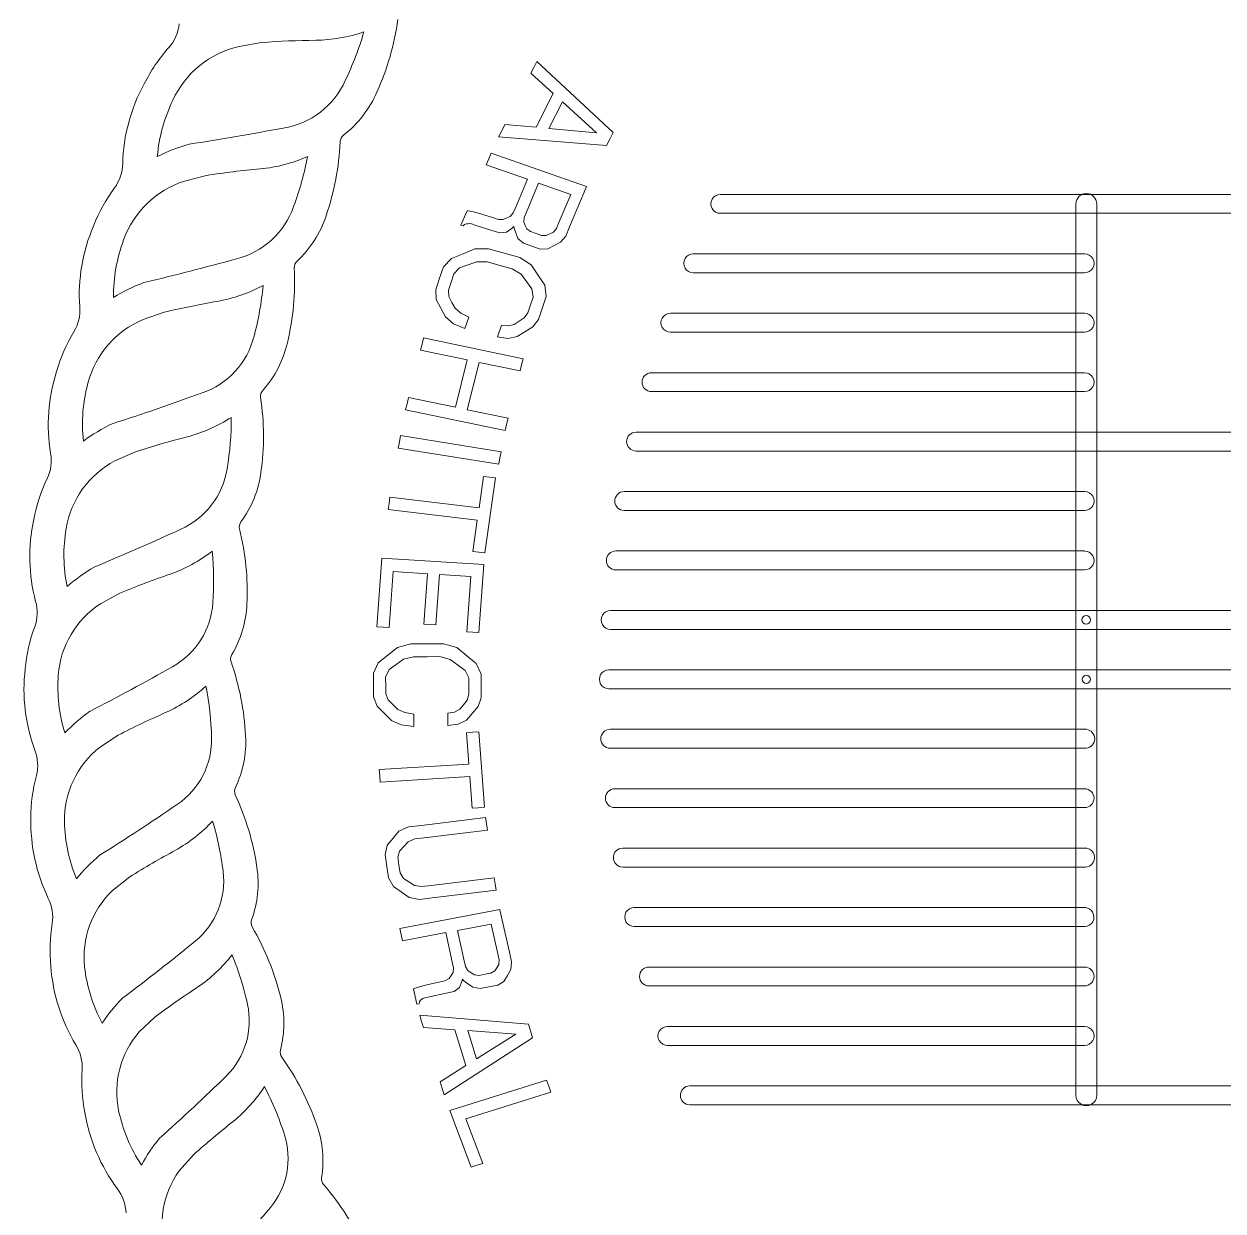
# Model space of a CAD drawing. Header units: millimetres. Extents: x 5 to 599, y 5 to 425.
# Drawn here: x 554.86 to 562.05, y 250.62 to 257.73 of the extents above; entities that cross this region are included whole.
import ezdxf

# ---------------------------------------------------------------- set-up
doc = ezdxf.new("R2010")
doc.units = ezdxf.units.MM
doc.linetypes.add('XKITLINE00', pattern=[0])
doc.layers.add('OtherObjectType', color=1, linetype='Continuous', lineweight=0)

# ---------------------------------------------------------------- blocks, each defined once
blk = doc.blocks.new('*A3')
at = {"layer": 'OtherObjectType', "color": 6, "linetype": 'XKITLINE00', "lineweight": 0}
for p, q in [((556.1533, 257.5988), (556.2872, 257.6225)), ((557.9179, 257.473), (557.9359, 257.5084)), ((557.9359, 257.5084), (558.3935, 257.0831)), ((557.8998, 257.4378), (557.9179, 257.473)), ((558.034, 257.3167), (557.8998, 257.4378)), ((557.9311, 257.1147), (558.034, 257.3167)), ((558.0892, 257.2668), (558.0083, 257.1077)), ((558.2939, 257.0815), (558.0892, 257.2668)), ((557.7067, 257.0576), (557.7256, 257.0942)), ((557.7256, 257.0942), (557.7441, 257.131)), ((557.7441, 257.131), (557.9311, 257.1147)), ((558.0083, 257.1077), (558.2939, 257.0817)), ((558.2939, 257.0817), (558.2939, 257.0815)), ((558.3935, 257.0831), (558.3738, 257.0441)), ((558.354, 257.0048), (557.7067, 257.0576)), ((558.3738, 257.0441), (558.354, 257.0048)), ((557.6334, 256.8898), (557.6483, 256.9249)), ((557.6483, 256.9249), (557.6632, 256.9602)), ((557.6483, 256.9249), (557.6483, 256.9249)), ((557.6483, 256.9249), (557.6483, 256.9249)), ((557.6632, 256.9602), (557.6632, 256.9602)), ((557.6632, 256.9602), (557.6632, 256.9602)), ((557.6632, 256.9602), (558.2338, 256.7603)), ((557.8793, 256.8035), (557.6334, 256.8898)), ((557.6334, 256.8898), (557.6334, 256.8898)), ((557.6334, 256.8898), (557.6334, 256.8898)), ((555.8264, 256.7921), (555.9574, 256.8263)), ((557.8092, 256.6363), (557.8793, 256.8035)), ((557.9464, 256.7801), (557.8731, 256.6059)), ((557.8793, 256.8035), (557.8793, 256.8035)), ((557.8793, 256.8035), (557.8793, 256.8035)), ((557.9464, 256.7801), (557.9464, 256.7801)), ((558.1392, 256.7126), (557.9464, 256.7801)), ((557.9464, 256.7801), (557.9464, 256.7801)), ((558.0681, 256.5437), (558.1392, 256.7126)), ((558.2192, 256.7253), (558.1318, 256.5181)), ((558.1392, 256.7126), (558.1392, 256.7126)), ((558.1392, 256.7126), (558.1392, 256.7126)), ((558.2338, 256.7603), (558.2192, 256.7253)), ((558.2192, 256.7253), (558.2192, 256.7253)), ((558.2192, 256.7253), (558.2192, 256.7253)), ((558.2338, 256.7603), (558.2338, 256.7603)), ((558.2338, 256.7603), (558.2338, 256.7603)), ((559.0345, 256.7123), (562.7536, 256.7123)), ((557.7949, 256.6026), (557.8092, 256.6363)), ((557.8092, 256.6363), (557.8092, 256.6363)), ((561.1644, 251.3155), (561.1644, 256.6557)), ((561.2885, 251.3167), (561.2885, 256.6557)), ((557.4814, 256.5276), (557.5179, 256.6144)), ((557.5179, 256.6144), (557.5233, 256.6146)), ((557.5179, 256.6144), (557.5179, 256.6144)), ((557.5233, 256.6146), (557.5362, 256.6122)), ((557.5362, 256.6122), (557.5569, 256.6072)), ((557.5569, 256.6072), (557.5774, 256.6023)), ((557.5774, 256.6023), (557.5999, 256.596)), ((557.5999, 256.596), (557.6244, 256.5884)), ((557.6244, 256.5884), (557.6244, 256.5884)), ((557.6244, 256.5884), (557.67, 256.5742)), ((557.67, 256.5742), (557.67, 256.5742)), ((557.67, 256.5742), (557.7057, 256.5629)), ((557.7057, 256.5629), (557.7343, 256.5619)), ((557.7343, 256.5619), (557.7558, 256.5714)), ((557.7558, 256.5714), (557.777, 256.5811)), ((557.777, 256.5811), (557.7949, 256.6026)), ((557.8592, 256.5734), (557.8572, 256.5468)), ((557.8731, 256.6059), (557.8592, 256.5734)), ((557.8731, 256.6059), (557.8731, 256.6059)), ((559.0345, 256.5991), (562.7519, 256.5991)), ((557.4938, 256.5234), (557.4814, 256.5276)), ((557.4814, 256.5276), (557.4814, 256.5276)), ((557.4814, 256.5276), (557.4814, 256.5276)), ((557.5037, 256.5316), (557.4938, 256.5234)), ((557.4938, 256.5234), (557.4938, 256.5234)), ((557.5127, 256.5361), (557.5037, 256.5316)), ((557.5217, 256.5371), (557.5127, 256.5361)), ((557.5308, 256.538), (557.5217, 256.5371)), ((557.5438, 256.5358), (557.5308, 256.538)), ((557.5613, 256.5302), (557.5438, 256.5358)), ((557.6666, 256.4966), (557.5613, 256.5302)), ((557.5613, 256.5302), (557.5613, 256.5302)), ((557.7142, 256.4813), (557.6666, 256.4966)), ((557.6666, 256.4966), (557.6666, 256.4966)), ((557.7879, 256.5106), (557.7547, 256.4859)), ((557.7989, 256.5201), (557.7879, 256.5106)), ((557.7879, 256.5106), (557.7879, 256.5106)), ((557.8005, 256.5095), (557.7989, 256.5201)), ((557.7989, 256.5201), (557.7989, 256.5201)), ((557.8036, 256.4991), (557.8005, 256.5095)), ((557.8072, 256.4891), (557.8036, 256.4991)), ((557.823, 256.4492), (557.8072, 256.4891)), ((557.8572, 256.5468), (557.8664, 256.5262)), ((557.8664, 256.5262), (557.8757, 256.5056)), ((557.8757, 256.5056), (557.8974, 256.4893)), ((557.8974, 256.4893), (557.9311, 256.4775)), ((558.0135, 256.4761), (558.0356, 256.4867)), ((558.0356, 256.4867), (558.0536, 256.5092)), ((558.0536, 256.5092), (558.0681, 256.5437)), ((558.0681, 256.5437), (558.0681, 256.5437)), ((558.1318, 256.5181), (558.1087, 256.4629)), ((558.1318, 256.5181), (558.1318, 256.5181)), ((557.7547, 256.4859), (557.7142, 256.4813)), ((557.8558, 256.4205), (557.823, 256.4492)), ((557.9058, 256.4031), (557.8558, 256.4205)), ((557.9311, 256.4775), (557.9639, 256.466)), ((557.9639, 256.466), (557.9916, 256.4654)), ((557.9916, 256.4654), (558.0135, 256.4761)), ((558.0778, 256.4254), (558.0394, 256.4058)), ((558.1087, 256.4629), (558.0778, 256.4254)), ((557.4241, 256.3291), (557.4942, 256.3573)), ((557.4942, 256.3573), (557.5643, 256.3857)), ((557.5643, 256.3857), (557.6463, 256.3865)), ((557.6463, 256.3865), (557.7407, 256.3604)), ((557.7407, 256.3604), (557.8349, 256.3342)), ((557.9562, 256.3854), (557.9058, 256.4031)), ((558.001, 256.3862), (557.9562, 256.3854)), ((558.0394, 256.4058), (558.001, 256.3862)), ((558.873, 256.3562), (561.216, 256.3562)), ((557.3518, 256.2048), (557.3765, 256.2783)), ((557.3765, 256.2783), (557.4241, 256.3291)), ((557.4735, 256.2731), (557.439, 256.2361)), ((557.5239, 256.2911), (557.4735, 256.2731)), ((557.5742, 256.3092), (557.5239, 256.2911)), ((557.6382, 256.3076), (557.5742, 256.3092)), ((557.7158, 256.286), (557.6382, 256.3076)), ((557.7887, 256.2658), (557.7158, 256.286)), ((557.8349, 256.3342), (557.9022, 256.2906)), ((557.9022, 256.2906), (557.9428, 256.2298)), ((557.3307, 256.1416), (557.3518, 256.2048)), ((557.439, 256.2361), (557.4201, 256.1802)), ((557.8415, 256.2337), (557.7887, 256.2658)), ((557.8739, 256.19), (557.8415, 256.2337)), ((557.9428, 256.2298), (557.9835, 256.1689)), ((558.873, 256.243), (561.2158, 256.243)), ((557.3339, 256.0838), (557.3307, 256.1416)), ((557.4201, 256.1802), (557.4062, 256.1389)), ((557.4062, 256.1389), (557.4088, 256.1007)), ((557.9062, 256.1463), (557.8739, 256.19)), ((557.9136, 256.0978), (557.9062, 256.1463)), ((557.9835, 256.1689), (557.991, 256.1002)), ((557.361, 256.0311), (557.3339, 256.0838)), ((557.4088, 256.1007), (557.4277, 256.0655)), ((557.4277, 256.0655), (557.4464, 256.0304)), ((557.8958, 256.0443), (557.9136, 256.0978)), ((557.991, 256.1002), (557.9653, 256.0239)), ((555.5777, 255.9625), (555.705, 256.007)), ((557.3882, 255.9785), (557.361, 256.0311)), ((557.4464, 256.0304), (557.4804, 256.0011)), ((557.4804, 256.0011), (557.529, 255.978)), ((557.8604, 255.9729), (557.8821, 256.0034)), ((557.8821, 256.0034), (557.8958, 256.0443)), ((557.9653, 256.0239), (557.9454, 255.9635)), ((558.736, 256.0002), (561.216, 256.0002)), ((557.4362, 255.9376), (557.3882, 255.9785)), ((557.5055, 255.9084), (557.4362, 255.9376)), ((557.529, 255.978), (557.5055, 255.9084)), ((557.529, 255.978), (557.529, 255.978)), ((557.7011, 255.859), (557.7244, 255.9287)), ((557.7244, 255.9287), (557.7244, 255.9287)), ((557.7244, 255.9287), (557.7654, 255.9246)), ((557.7654, 255.9246), (557.8009, 255.9327)), ((557.8009, 255.9327), (557.8305, 255.9529)), ((557.8305, 255.9529), (557.8604, 255.9729)), ((557.9116, 255.9189), (557.8648, 255.8896)), ((557.9454, 255.9635), (557.9116, 255.9189)), ((557.2483, 255.8159), (557.2576, 255.8529)), ((557.2576, 255.8529), (557.8538, 255.7284)), ((557.5055, 255.9084), (557.5055, 255.9084)), ((557.7634, 255.8502), (557.7011, 255.859)), ((557.7011, 255.859), (557.7011, 255.859)), ((557.8178, 255.8604), (557.7634, 255.8502)), ((557.8648, 255.8896), (557.8178, 255.8604)), ((558.736, 255.8871), (561.2158, 255.8871)), ((557.2391, 255.7794), (557.2483, 255.8159)), ((557.5193, 255.7209), (557.2391, 255.7794)), ((557.448, 255.4373), (557.5193, 255.7209)), ((557.5906, 255.7059), (557.5193, 255.4224)), ((557.8351, 255.6548), (557.5906, 255.7059)), ((557.8538, 255.7284), (557.8445, 255.6919)), ((557.8445, 255.6919), (557.8351, 255.6548)), ((561.2158, 255.6443), (558.6221, 255.6443)), ((557.1588, 255.4588), (557.1678, 255.4958)), ((557.1678, 255.4958), (557.448, 255.4373)), ((558.6221, 255.5311), (561.2162, 255.5311)), ((557.1493, 255.4223), (557.1588, 255.4588)), ((557.7453, 255.2977), (557.1493, 255.4223)), ((557.5193, 255.4224), (557.7638, 255.3712)), ((557.7638, 255.3712), (557.7547, 255.3346)), ((557.1128, 255.2303), (557.12, 255.2676)), ((557.12, 255.2676), (557.7222, 255.1705)), ((557.7547, 255.3346), (557.7453, 255.2977)), ((558.5303, 255.2883), (563.3388, 255.2883)), ((557.1057, 255.1932), (557.1128, 255.2303)), ((555.4093, 255.1163), (555.5319, 255.1708)), ((557.7079, 255.0962), (557.1057, 255.1932)), ((557.715, 255.1336), (557.7079, 255.0962)), ((557.7222, 255.1705), (557.715, 255.1336)), ((558.5303, 255.1751), (563.3578, 255.1751)), ((557.59, 254.8358), (557.6165, 255.0228)), ((557.6165, 255.0228), (557.6531, 255.0184)), ((557.6893, 255.0141), (557.625, 254.5654)), ((557.6531, 255.0184), (557.6893, 255.0141)), ((558.4592, 254.9323), (561.2158, 254.9323)), ((557.0455, 254.8245), (557.0509, 254.8617)), ((557.0509, 254.8617), (557.0561, 254.8993)), ((557.0561, 254.8993), (557.59, 254.8358)), ((557.5792, 254.7609), (557.0455, 254.8245)), ((558.4592, 254.819), (561.2158, 254.819)), ((557.5523, 254.574), (557.5792, 254.7609)), ((557.5886, 254.5697), (557.5523, 254.574)), ((557.625, 254.5654), (557.5886, 254.5697)), ((558.4088, 254.5766), (561.216, 254.5766)), ((556.9784, 254.1215), (557.0085, 254.5326)), ((557.0085, 254.5326), (557.6186, 254.4954)), ((557.6186, 254.4954), (557.5888, 254.0886)), ((557.076, 254.4528), (557.0515, 254.1171)), ((557.2805, 254.4404), (557.076, 254.4528)), ((557.2584, 254.1376), (557.2805, 254.4404)), ((557.3538, 254.4359), (557.3313, 254.1332)), ((557.5402, 254.4245), (557.3538, 254.4359)), ((557.5159, 254.093), (557.5402, 254.4245)), ((558.4088, 254.463), (561.2158, 254.463)), ((555.3224, 254.2599), (555.4393, 254.3239)), ((558.3781, 254.2202), (560.2706, 254.2202)), ((560.2706, 254.2202), (573.8618, 254.2202)), ((561.1644, 254.2202), (561.2253, 254.2202)), ((557.0147, 254.1193), (556.9784, 254.1215)), ((557.0515, 254.1171), (557.0147, 254.1193)), ((557.2952, 254.1354), (557.2584, 254.1376)), ((557.3313, 254.1332), (557.2952, 254.1354)), ((561.1644, 254.1071), (561.1644, 254.1636)), ((557.5523, 254.0907), (557.5159, 254.093)), ((557.5888, 254.0886), (557.5523, 254.0907)), ((558.3781, 254.1071), (573.8618, 254.1071)), ((557.0445, 253.9522), (557.1023, 253.9981)), ((557.1023, 253.9981), (557.1809, 254.021)), ((557.1809, 254.021), (557.2793, 254.021)), ((557.2793, 254.021), (557.3775, 254.0212)), ((557.3775, 254.0212), (557.4561, 253.9976)), ((557.4561, 253.9976), (557.5143, 253.9503)), ((556.9575, 253.8452), (556.9864, 253.9065)), ((556.9864, 253.9065), (557.0445, 253.9522)), ((557.1367, 253.9277), (557.0943, 253.8969)), ((557.1983, 253.9431), (557.1367, 253.9277)), ((557.2793, 253.9433), (557.1983, 253.9431)), ((557.3556, 253.9434), (557.2793, 253.9433)), ((557.4161, 253.927), (557.3556, 253.9434)), ((557.4615, 253.8938), (557.4161, 253.927)), ((557.5143, 253.9503), (557.573, 253.903)), ((557.573, 253.903), (557.6023, 253.8393)), ((556.9577, 253.7683), (556.9575, 253.8452)), ((557.0519, 253.8661), (557.0306, 253.8215)), ((557.0943, 253.8969), (557.0519, 253.8661)), ((557.5065, 253.8608), (557.4615, 253.8938)), ((557.5292, 253.8163), (557.5065, 253.8608)), ((557.6023, 253.8393), (557.6025, 253.7595)), ((558.3672, 253.8642), (573.8762, 253.8642)), ((556.9577, 253.7023), (556.9577, 253.7683)), ((557.0306, 253.8215), (557.031, 253.7631)), ((557.031, 253.7631), (557.031, 253.7199)), ((557.5294, 253.7605), (557.5292, 253.8163)), ((557.5294, 253.7178), (557.5294, 253.7605)), ((557.6025, 253.7595), (557.6027, 253.6964)), ((556.9794, 253.6478), (556.9577, 253.7023)), ((557.031, 253.7199), (557.0455, 253.684)), ((557.5183, 253.6827), (557.5294, 253.7178)), ((557.6027, 253.6964), (557.5848, 253.6448)), ((558.3672, 253.751), (573.8762, 253.751)), ((557.0224, 253.6047), (556.9794, 253.6478)), ((557.0455, 253.684), (557.0748, 253.6554)), ((557.0748, 253.6554), (557.1043, 253.627)), ((557.1043, 253.627), (557.1457, 253.608)), ((557.4432, 253.6112), (557.4743, 253.6283)), ((557.4743, 253.6283), (557.4962, 253.6555)), ((557.4962, 253.6555), (557.5183, 253.6827)), ((557.5848, 253.6448), (557.5497, 253.6042)), ((557.0652, 253.5616), (557.0224, 253.6047)), ((557.1244, 253.5354), (557.0652, 253.5616)), ((557.1457, 253.608), (557.1997, 253.5987)), ((557.1997, 253.5987), (557.1997, 253.5987)), ((557.1997, 253.5987), (557.1997, 253.526)), ((557.4026, 253.604), (557.4432, 253.6112)), ((557.4028, 253.5312), (557.4026, 253.604)), ((557.4026, 253.604), (557.4026, 253.604)), ((557.5139, 253.5636), (557.4651, 253.5394)), ((557.5497, 253.6042), (557.5139, 253.5636)), ((555.3177, 253.3999), (555.428, 253.4729)), ((557.1997, 253.526), (557.1244, 253.5354)), ((557.1997, 253.526), (557.1997, 253.526)), ((557.4651, 253.5394), (557.4028, 253.5312)), ((557.4028, 253.5312), (557.4028, 253.5312)), ((557.5151, 253.4881), (557.5517, 253.4903)), ((557.5292, 253.2999), (557.5151, 253.4881)), ((557.5517, 253.4903), (557.5882, 253.4925)), ((557.5882, 253.4925), (557.6216, 253.041)), ((558.3752, 253.5082), (561.2264, 253.5082)), ((558.3752, 253.395), (561.2258, 253.395)), ((556.992, 253.2669), (557.5292, 253.2999)), ((556.9948, 253.229), (556.992, 253.2669)), ((556.9979, 253.1916), (556.9948, 253.229)), ((557.5348, 253.2246), (556.9979, 253.1916)), ((557.5487, 253.0366), (557.5348, 253.2246)), ((558.403, 253.1523), (561.2244, 253.1523)), ((557.6216, 253.041), (557.5848, 253.0387)), ((557.2449, 252.9327), (557.6286, 252.9793)), ((557.5848, 253.0387), (557.5487, 253.0366)), ((557.6286, 252.9793), (557.6286, 252.9793)), ((557.6286, 252.9793), (557.6286, 252.9793)), ((557.6286, 252.9793), (557.6342, 252.9421)), ((558.403, 253.039), (561.2238, 253.039)), ((557.0752, 252.8554), (557.1099, 252.8975)), ((557.1099, 252.8975), (557.1668, 252.9232)), ((557.1668, 252.9232), (557.2449, 252.9327)), ((557.2449, 252.9327), (557.2449, 252.9327)), ((557.6396, 252.9045), (557.262, 252.8587)), ((557.6342, 252.9421), (557.6342, 252.9421)), ((557.6342, 252.9421), (557.6342, 252.9421)), ((557.6342, 252.9421), (557.6396, 252.9045)), ((557.6396, 252.9045), (557.6396, 252.9045)), ((557.6396, 252.9045), (557.6396, 252.9045)), ((557.0398, 252.8134), (557.0752, 252.8554)), ((557.1646, 252.8344), (557.1387, 252.8065)), ((557.2054, 252.8518), (557.1646, 252.8344)), ((557.262, 252.8587), (557.2054, 252.8518)), ((557.262, 252.8587), (557.262, 252.8587)), ((557.0274, 252.757), (557.0398, 252.8134)), ((557.0378, 252.686), (557.0274, 252.757)), ((557.1132, 252.7787), (557.1035, 252.7414)), ((557.1387, 252.8065), (557.1132, 252.7787)), ((558.4508, 252.7962), (561.2224, 252.7962)), ((557.0477, 252.6178), (557.0378, 252.686)), ((557.1035, 252.7414), (557.1101, 252.6948)), ((557.1101, 252.6948), (557.1172, 252.6481)), ((558.4508, 252.6829), (561.2218, 252.6829)), ((555.3952, 252.5427), (555.4981, 252.6243)), ((557.0766, 252.5671), (557.0477, 252.6178)), ((557.1172, 252.6481), (557.1371, 252.6146)), ((557.1371, 252.6146), (557.1698, 252.5939)), ((557.3034, 252.5732), (557.6812, 252.6191)), ((557.6812, 252.6191), (557.6812, 252.6191)), ((557.6812, 252.6191), (557.6812, 252.6191)), ((557.6812, 252.6191), (557.6867, 252.5818)), ((557.1244, 252.5338), (557.0766, 252.5671)), ((557.1698, 252.5939), (557.2027, 252.5733)), ((557.2027, 252.5733), (557.2469, 252.5664)), ((557.2469, 252.5664), (557.3034, 252.5732)), ((557.3034, 252.5732), (557.3034, 252.5732)), ((557.6921, 252.5444), (557.3082, 252.4977)), ((557.6867, 252.5818), (557.6867, 252.5818)), ((557.6867, 252.5818), (557.6867, 252.5818)), ((557.6867, 252.5818), (557.6921, 252.5444)), ((557.6921, 252.5444), (557.6921, 252.5444)), ((557.6921, 252.5444), (557.6921, 252.5444)), ((557.1722, 252.5007), (557.1244, 252.5338)), ((557.2337, 252.4886), (557.1722, 252.5007)), ((557.3082, 252.4977), (557.2337, 252.4886)), ((557.3082, 252.4977), (557.3082, 252.4977)), ((557.1152, 252.3156), (557.7142, 252.428)), ((557.7142, 252.428), (557.7142, 252.428)), ((557.7142, 252.428), (557.7222, 252.3913)), ((557.7142, 252.428), (557.7142, 252.428)), ((558.5189, 252.4401), (561.2204, 252.4401)), ((557.6625, 252.3413), (557.4603, 252.3034)), ((557.7025, 252.1641), (557.6625, 252.3413)), ((557.6625, 252.3413), (557.6625, 252.3413)), ((557.6625, 252.3413), (557.6625, 252.3413)), ((557.7222, 252.3913), (557.7222, 252.3913)), ((557.7222, 252.3913), (557.7222, 252.3913)), ((557.7222, 252.3913), (557.7714, 252.1739)), ((558.5189, 252.327), (561.2198, 252.327)), ((557.1236, 252.2786), (557.1152, 252.3156)), ((557.1152, 252.3156), (557.1152, 252.3156)), ((557.1152, 252.3156), (557.1152, 252.3156)), ((557.1316, 252.2418), (557.1236, 252.2786)), ((557.1236, 252.2786), (557.1236, 252.2786)), ((557.1236, 252.2786), (557.1236, 252.2786)), ((557.39, 252.2903), (557.1316, 252.2418)), ((557.4295, 252.1148), (557.39, 252.2903)), ((557.39, 252.2903), (557.39, 252.2903)), ((557.39, 252.2903), (557.39, 252.2903)), ((557.4603, 252.3034), (557.4603, 252.3034)), ((557.4603, 252.3034), (557.5012, 252.1206)), ((557.4603, 252.3034), (557.4603, 252.3034)), ((557.1316, 252.2418), (557.1316, 252.2418)), ((557.1316, 252.2418), (557.1316, 252.2418)), ((557.4374, 252.0795), (557.4295, 252.1148)), ((557.4295, 252.1148), (557.4295, 252.1148)), ((557.5012, 252.1206), (557.5012, 252.1206)), ((557.5012, 252.1206), (557.5091, 252.0864)), ((557.7108, 252.1279), (557.7025, 252.1641)), ((557.7025, 252.1641), (557.7025, 252.1641)), ((557.7087, 252.0999), (557.7108, 252.1279)), ((557.7714, 252.1739), (557.7714, 252.1739)), ((557.7714, 252.1739), (557.7843, 252.1159)), ((557.7843, 252.1159), (557.7805, 252.0693)), ((557.4229, 252.0339), (557.4354, 252.0524)), ((557.4354, 252.0524), (557.4374, 252.0795)), ((557.5091, 252.0864), (557.5229, 252.0629)), ((557.5229, 252.0629), (557.5428, 252.0501)), ((557.5428, 252.0501), (557.5629, 252.0373)), ((557.5629, 252.0373), (557.5908, 252.0343)), ((557.5908, 252.0343), (557.6262, 252.0409)), ((557.6262, 252.0409), (557.6607, 252.0475)), ((557.6607, 252.0475), (557.6842, 252.0605)), ((557.6842, 252.0605), (557.6965, 252.0802)), ((557.6965, 252.0802), (557.7087, 252.0999)), ((557.7805, 252.0693), (557.7598, 252.0339)), ((558.6075, 252.0841), (561.2184, 252.0841)), ((557.2138, 251.9604), (557.2341, 251.9662)), ((557.2341, 251.9662), (557.2546, 251.972)), ((557.2546, 251.972), (557.2771, 251.9778)), ((557.2771, 251.9778), (557.3022, 251.9834)), ((557.3022, 251.9834), (557.3492, 251.994)), ((557.3022, 251.9834), (557.3022, 251.9834)), ((557.3492, 251.994), (557.3859, 252.002)), ((557.3492, 251.994), (557.3492, 251.994)), ((557.3859, 252.002), (557.4107, 252.0153)), ((557.4107, 252.0153), (557.4229, 252.0339)), ((557.486, 251.9984), (557.4725, 251.9613)), ((557.4898, 252.0119), (557.486, 251.9984)), ((557.486, 251.9984), (557.486, 251.9984)), ((557.4974, 252.0038), (557.4898, 252.0119)), ((557.4898, 252.0119), (557.4898, 252.0119)), ((557.5061, 251.9964), (557.4974, 252.0038)), ((557.5151, 251.9899), (557.5061, 251.9964)), ((557.5517, 251.9639), (557.5151, 251.9899)), ((557.5963, 251.956), (557.5517, 251.9639)), ((557.6487, 251.9658), (557.5963, 251.956)), ((557.7019, 251.9758), (557.6487, 251.9658)), ((557.7391, 251.9985), (557.7019, 251.9758)), ((557.7598, 252.0339), (557.7391, 251.9985)), ((558.6075, 251.971), (561.2178, 251.971)), ((557.1973, 251.9531), (557.2017, 251.956)), ((557.2178, 251.8622), (557.1973, 251.9531)), ((557.1973, 251.9531), (557.1973, 251.9531)), ((557.2017, 251.956), (557.2138, 251.9604)), ((557.2534, 251.8951), (557.2461, 251.89)), ((557.266, 251.8996), (557.2534, 251.8951)), ((557.2837, 251.9036), (557.266, 251.8996)), ((557.3922, 251.9269), (557.2837, 251.9036)), ((557.2837, 251.9036), (557.2837, 251.9036)), ((557.4414, 251.9375), (557.3922, 251.9269)), ((557.3922, 251.9269), (557.3922, 251.9269)), ((557.4725, 251.9613), (557.4414, 251.9375)), ((557.2309, 251.8645), (557.2178, 251.8622)), ((557.2178, 251.8622), (557.2178, 251.8622)), ((557.2178, 251.8622), (557.2178, 251.8622)), ((557.2341, 251.8764), (557.2309, 251.8645)), ((557.2309, 251.8645), (557.2309, 251.8645)), ((557.2391, 251.8848), (557.2341, 251.8764)), ((557.2461, 251.89), (557.2391, 251.8848)), ((555.5543, 251.695), (555.649, 251.7844)), ((557.2461, 251.7588), (557.2347, 251.7964)), ((557.2347, 251.7964), (557.8857, 251.7426)), ((557.2576, 251.7215), (557.2461, 251.7588)), ((557.4454, 251.7082), (557.2576, 251.7215)), ((557.5107, 251.4936), (557.4454, 251.7082)), ((557.5229, 251.703), (557.5746, 251.5338)), ((557.8108, 251.6825), (557.5229, 251.703)), ((557.5746, 251.5338), (557.8106, 251.6827)), ((557.8106, 251.6827), (557.8108, 251.6825)), ((557.8857, 251.7426), (557.8984, 251.7012)), ((557.8984, 251.7012), (557.9108, 251.6596)), ((558.7183, 251.7282), (561.2164, 251.7282)), ((557.9108, 251.6596), (557.3803, 251.3176)), ((558.7183, 251.6149), (561.2158, 251.6149)), ((557.3566, 251.3958), (557.5107, 251.4936)), ((557.3685, 251.3567), (557.3566, 251.3958)), ((557.4149, 251.2251), (557.9934, 251.4059)), ((557.9934, 251.4059), (558.0068, 251.3704)), ((557.3803, 251.3176), (557.3685, 251.3567)), ((558.0203, 251.3345), (557.5111, 251.1753)), ((558.0068, 251.3704), (558.0203, 251.3345)), ((558.8517, 251.372), (573.3928, 251.372)), ((558.8517, 251.2589), (573.3928, 251.2589)), ((557.5422, 250.8862), (557.4149, 251.2251)), ((557.5111, 251.1753), (557.6117, 250.908)), ((555.7938, 250.8632), (555.8797, 250.9598)), ((557.577, 250.8971), (557.5422, 250.8862)), ((557.6117, 250.908), (557.577, 250.8971))]:
    blk.add_line(p, q, dxfattribs=at)
at = {"layer": 'OtherObjectType', "color": 7, "linetype": 'XKITLINE00', "lineweight": 0}
for centre, radius in [((561.2253, 254.1636), 0.0258), ((561.2263, 253.8076), 0.0249)]:
    blk.add_circle(centre, radius, dxfattribs=at)
at = {"layer": 'OtherObjectType', "color": 6, "linetype": 'XKITLINE00', "lineweight": 0}
for centre, radius, start, end in [((555.5416, 257.7604), 0.254, 318.47975, 353.90734), ((555.536, 257.9788), 1.5832, 335.61863, 352.0661), ((556.6633, 252.4145), 5.2216, 90.56566, 94.13131), ((556.5965, 258.5731), 0.9374, 270.9324, 288.89437), ((555.1582, 258.185), 1.8119, 334.15561, 344.02187), ((556.4827, 256.9253), 1.0041, 138.399, 153.4548), ((556.2803, 257.0362), 0.5767, 102.71845, 155.38432), ((556.5069, 256.8693), 1.0516, 151.31461, 178.45438), ((556.3426, 257.5923), 0.4879, 278.84469, 336.16011), ((556.6084, 256.8605), 0.9484, 153.99006, 175.26298), ((556.3761, 257.5852), 0.6556, 307.86446, 336.64346), ((553.6444, 271.5602), 14.7137, 278.63278, 280.8638), ((556.8121, 257.025), 0.0542, 128.27192, 176.3075), ((556.1428, 255.9937), 1.0599, 105.86894, 116.90673), ((555.1821, 257.0974), 1.5775, 341.0508, 357.49827), ((556.1894, 257.7954), 0.9343, 275.53396, 293.49593), ((554.7894, 257.2698), 1.8033, 339.54752, 349.41378), ((555.2031, 256.9009), 0.2526, 323.842, 359.26959), ((556.746, 251.6715), 5.2148, 95.13197, 98.69763), ((556.0002, 256.247), 0.5722, 107.68397, 160.34985), ((556.2098, 256.1606), 0.997, 143.62996, 158.68576), ((559.0343, 256.6557), 0.0566, 89.81495, 270.18505), ((561.2264, 256.6557), 0.0621, 0.01861, 179.99914), ((556.021, 256.7965), 0.4841, 283.78538, 341.10079), ((556.0559, 256.7881), 0.6507, 313.04082, 341.81982), ((556.244, 256.1094), 1.0481, 156.7541, 183.89387), ((556.3462, 256.1073), 0.9452, 159.4278, 180.70071), ((558.873, 256.2996), 0.0566, 89.95691, 270.04309), ((561.216, 256.2996), 0.0566, 269.75973, 90.01883), ((552.226, 270.4609), 14.6655, 283.23325, 285.46426), ((554.9114, 256.1907), 1.574, 346.51494, 2.96241), ((556.5371, 256.2736), 0.0538, 133.58863, 181.62421), ((555.9535, 255.1984), 1.0537, 110.57866, 121.61646), ((555.8579, 256.9871), 0.9302, 280.17157, 298.13353), ((554.5068, 256.3281), 1.797, 344.98424, 354.8505), ((556.9, 250.9446), 5.2016, 99.71588, 103.28153), ((554.9477, 256.0177), 0.2516, 329.25616, 4.68376), ((558.736, 255.9437), 0.0566, 89.95363, 270.04636), ((561.216, 255.9437), 0.0566, 269.7583, 90.01877), ((555.797, 255.439), 0.5676, 112.72987, 165.39574), ((556.0124, 255.3778), 0.9906, 148.93238, 163.98818), ((555.7762, 255.9777), 0.4802, 288.80576, 346.12118), ((561.2158, 255.8873), 0.000182, 270.23302, 269.76806), ((561.2158, 255.8873), 0.000166, 89.55523, 270.22333), ((555.8122, 255.9682), 0.6462, 318.29316, 347.07216), ((556.0563, 255.3317), 1.0461, 162.22261, 189.36238), ((558.6223, 255.5877), 0.0566, 90.189, 269.81376), ((561.216, 255.5877), 0.0566, 269.80212, 89.88569), ((556.1585, 255.3363), 0.9433, 164.89528, 186.16819), ((550.9132, 269.2347), 14.6008, 287.86937, 290.10039), ((556.335, 255.5032), 0.0536, 138.96581, 187.00139), ((554.726, 255.2657), 1.5729, 351.99512, 8.44259), ((555.8415, 254.3924), 1.0466, 115.34858, 126.38637), ((555.6045, 256.1544), 0.9251, 284.85562, 302.81759), ((554.3125, 255.367), 1.7933, 350.45113, 0.31739), ((558.5303, 255.2317), 0.0566, 90.00029, 269.99971), ((557.1242, 250.2392), 5.1822, 104.32866, 107.89432), ((554.7773, 255.1174), 0.2509, 334.70864, 10.13623), ((555.6725, 254.6184), 0.5631, 117.85665, 170.52252), ((555.6102, 255.1422), 0.4764, 293.90715, 351.22256), ((555.8919, 254.5829), 0.9854, 154.29751, 169.35332), ((555.647, 255.1317), 0.6422, 323.61472, 352.39372), ((558.4593, 254.8757), 0.0567, 90.0477, 269.9523), ((561.2159, 254.8757), 0.0567, 269.85119, 89.92622), ((555.9452, 254.5422), 1.0456, 167.70397, 194.84374), ((556.0466, 254.5535), 0.9428, 170.37641, 191.64932), ((549.7162, 267.8908), 14.5214, 292.55158, 294.78259), ((556.2074, 254.7196), 0.0534, 144.39152, 192.4271), ((554.6273, 254.3294), 1.5742, 357.47464, 13.92211), ((555.4311, 255.3036), 0.9192, 289.59567, 307.55764), ((554.2082, 254.3939), 1.7924, 355.93211, 5.79837), ((558.409, 254.5198), 0.0568, 90.2027, 269.7973), ((561.2159, 254.5196), 0.0567, 269.85476, 89.96834), ((555.8078, 253.5817), 1.0389, 120.1865, 131.2243), ((557.4168, 249.5608), 5.1573, 108.98117, 112.54682), ((554.6932, 254.207), 0.2505, 340.18405, 15.61164), ((555.5242, 254.2964), 0.4728, 299.08824, 356.40366), ((555.6274, 253.7914), 0.559, 123.06216, 175.72804), ((555.5614, 254.2849), 0.639, 328.99595, 357.77495), ((558.378, 254.1636), 0.0566, 89.95362, 270.04636), ((555.8493, 253.7818), 0.9813, 159.71394, 174.76974), ((556.1552, 253.929), 0.0532, 149.85162, 197.8872), ((554.6161, 253.3889), 1.5779, 2.9368, 19.38427), ((555.9115, 253.747), 1.0468, 173.18142, 200.3212), ((556.0113, 253.7648), 0.9438, 175.85443, 197.12734), ((548.644, 266.4395), 14.4296, 297.28946, 299.52047), ((558.367, 253.8076), 0.0566, 89.81445, 270.18555), ((555.339, 254.4413), 0.9127, 294.40016, 312.36213), ((554.1944, 253.416), 1.7942, 1.41043, 11.27669), ((555.8525, 252.7726), 1.0308, 125.09868, 136.13647), ((557.7757, 248.9145), 5.1274, 113.68352, 117.24918), ((558.3754, 253.4516), 0.0566, 90.18579, 269.8142), ((561.2196, 253.4516), 0.057, 276.9293, 82.89369), ((555.6622, 252.9643), 0.5553, 128.34146, 181.00733), ((555.5187, 253.4466), 0.4696, 304.34499, 1.6604), ((555.5563, 253.4342), 0.6366, 334.42473, 3.20373), ((554.6961, 253.2933), 0.2506, 345.6659, 21.09349), ((555.8848, 252.9807), 0.9786, 165.16794, 180.22374), ((556.1788, 253.1372), 0.0532, 155.33036, 203.36595), ((554.6925, 252.4514), 1.5838, 8.36576, 24.81323), ((558.4032, 253.0956), 0.0567, 90.23222, 269.76778), ((561.2159, 253.0956), 0.0567, 269.84668, 89.79714), ((547.7049, 264.8919), 14.3279, 302.0915, 304.32252), ((555.9555, 252.952), 1.0495, 178.63839, 205.77816), ((556.053, 252.9762), 0.9462, 181.31273, 202.58565), ((555.329, 253.5739), 0.9058, 299.27613, 317.2381), ((554.2715, 252.441), 1.7987, 6.86948, 16.73574), ((555.9754, 251.9711), 1.0225, 130.08948, 141.12728), ((558.198, 248.3053), 5.0935, 118.44493, 122.01059), ((558.4508, 252.7396), 0.0567, 90.04649, 269.9535), ((561.2195, 252.7396), 0.0568, 266.28544, 95.08485), ((555.6315, 252.5862), 0.6351, 339.88677, 8.66577), ((555.594, 252.5994), 0.4667, 309.67046, 6.98587), ((555.7766, 252.1435), 0.5521, 133.6867, 186.35257), ((554.7859, 252.3833), 0.251, 351.13741, 26.565), ((558.5186, 252.3836), 0.0566, 89.76851, 270.23148), ((561.2159, 252.3836), 0.0566, 269.86676, 91.98117), ((555.9982, 252.1858), 0.9773, 170.64407, 185.69987), ((556.2782, 252.3503), 0.0532, 160.81111, 208.84669), ((554.8558, 251.524), 1.5917, 13.74725, 30.19471), ((561.2158, 252.327), 0.00000374, 78.60469, 101.39639), ((546.9059, 263.2598), 14.2191, 306.9648, 309.19581), ((555.4011, 252.7081), 0.8986, 304.22889, 322.19086), ((554.4387, 251.4761), 1.8057, 12.29355, 22.15981), ((556.0768, 252.1633), 1.0537, 184.05927, 211.19904), ((556.1712, 252.1938), 0.95, 186.73566, 208.00858), ((558.6076, 252.0275), 0.0566, 90.13936, 269.86063), ((561.2161, 252.0275), 0.0566, 270.09449, 89.90551), ((558.6807, 247.7377), 5.0564, 123.27339, 126.83904), ((556.1755, 251.1834), 1.0144, 135.16109, 146.19889), ((555.7865, 251.7472), 0.6346, 345.36624, 14.14524), ((555.7494, 251.7611), 0.4644, 315.05494, 12.37035), ((555.9697, 251.3351), 0.5496, 139.08735, 191.75322), ((558.7182, 251.6715), 0.0567, 89.86138, 270.13862), ((561.2159, 251.6715), 0.0567, 269.8627, 90.13868), ((554.962, 251.484), 0.2518, 356.58228, 32.00987), ((558.7183, 251.6149), 0.000000000281, 77.91901, 78.96073), ((556.4524, 251.5742), 0.0533, 166.27711, 214.31269), ((555.1048, 250.6138), 1.6015, 19.06911, 35.51658), ((556.1886, 251.4029), 0.9776, 176.1258, 191.1816), ((546.2531, 261.5555), 14.1066, 311.91472, 314.14574), ((555.5548, 251.8504), 0.8914, 309.26171, 327.22368), ((554.6948, 250.5288), 1.8151, 17.66859, 27.53485), ((558.8519, 251.3155), 0.0566, 90.13936, 269.86063), ((561.2264, 251.3154), 0.0621, 178.77198, 1.22802), ((556.2746, 251.3869), 1.0593, 189.43015, 216.56992), ((556.3652, 251.4234), 0.9549, 192.10921, 213.38212), ((559.22, 247.2161), 5.0173, 128.17537, 131.74102), ((556.0202, 250.9237), 0.6351, 350.84646, 19.62546), ((556.4512, 250.4154), 1.0066, 140.31321, 151.351), ((555.9837, 250.9382), 0.4627, 320.48615, 17.80156), ((556.24, 250.5453), 0.5478, 144.53039, 197.19627), ((556.7002, 250.815), 0.0535, 171.71235, 219.74793), ((555.2229, 250.6021), 0.2529, 1.98548, 37.41307), ((555.4377, 249.7277), 1.6126, 24.32178, 40.76925), ((545.7515, 259.792), 13.9936, 316.94463, 319.17565)]:
    blk.add_arc(centre, radius, start, end, dxfattribs=at)

msp = doc.modelspace()

# ---------------------------------------------------------------- block references
at = {"lineweight": 0}
msp.add_blockref('*A3', (0, 0), dxfattribs=at)

doc.saveas('drawing.dxf')
